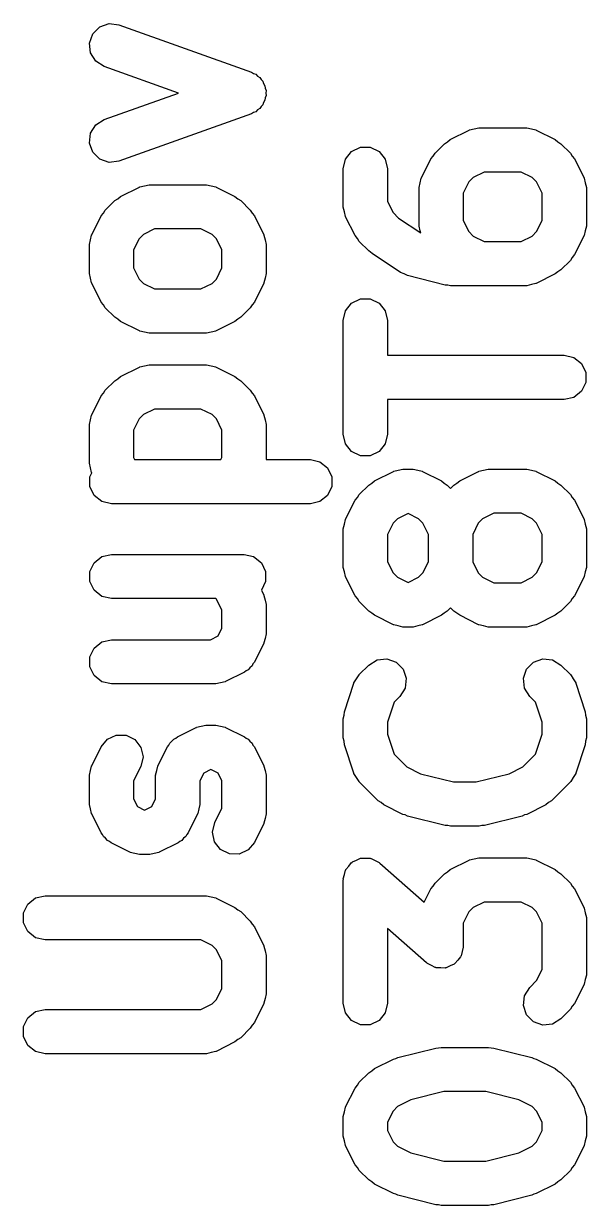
# Model space of a CAD drawing. Extents: x 68 to 186, y -124 to -61.
# Drawn here: x 68.17 to 73.26, y -102.24 to -91.55 of the extents above; entities that cross this region are included whole.
import ezdxf

# ---------------------------------------------------------------- set-up
doc = ezdxf.new("R2010")
doc.units = 0
doc.layers.add('BLACK', color=7, linetype='CONTINUOUS')

msp = doc.modelspace()

# ---------------------------------------------------------------- linework, layer by layer
at = {"layer": 'BLACK', "linetype": 'CONTINUOUS'}
for p, q in [((68.857598, -91.581103), (68.941798, -91.552246)), ((68.941798, -91.552246), (69.030181, -91.56278)), ((69.030181, -91.56278), (70.230181, -91.99135)), ((68.764319, -91.727458), (68.794256, -91.643636)), ((68.794256, -91.643636), (68.857598, -91.581103)), ((68.773717, -91.81597), (68.764319, -91.727458)), ((68.820587, -91.891638), (68.773717, -91.81597)), ((68.895647, -91.939476), (68.820587, -91.891638)), ((69.568272, -92.179699), (68.895647, -91.939476)), ((70.230181, -91.99135), (70.248114, -92.002779)), ((70.248114, -92.002779), (70.26823, -92.009674)), ((70.26823, -92.009674), (70.285167, -92.026395)), ((70.285167, -92.026395), (70.305241, -92.039189)), ((70.305241, -92.039189), (70.316438, -92.057267)), ((70.316438, -92.057267), (70.331572, -92.072207)), ((70.331572, -92.072207), (70.339578, -92.094623)), ((70.339578, -92.094623), (70.352111, -92.114857)), ((68.895647, -92.419923), (69.568272, -92.179699)), ((70.352111, -92.114857), (70.354356, -92.136001)), ((70.354356, -92.136001), (70.361509, -92.156029)), ((70.361509, -92.203368), (70.354356, -92.223395)), ((70.361509, -92.156029), (70.358995, -92.179698)), ((70.358995, -92.179698), (70.361509, -92.203368)), ((70.31644, -92.302128), (70.305242, -92.320209)), ((70.331572, -92.287191), (70.31644, -92.302128)), ((70.339577, -92.264775), (70.331572, -92.287191)), ((70.352111, -92.244541), (70.339577, -92.264775)), ((70.354356, -92.223395), (70.352111, -92.244541)), ((68.820587, -92.467761), (68.895647, -92.419923)), ((70.230182, -92.368047), (69.030181, -92.796619)), ((70.248115, -92.356617), (70.230182, -92.368047)), ((70.26823, -92.349724), (70.248115, -92.356617)), ((70.285166, -92.333003), (70.26823, -92.349724)), ((70.305242, -92.320209), (70.285166, -92.333003)), ((68.773717, -92.543429), (68.820587, -92.467761)), ((72.028614, -92.600811), (72.200042, -92.515097)), ((72.200042, -92.515097), (72.201518, -92.514736)), ((72.201518, -92.514736), (72.202708, -92.513788)), ((72.202708, -92.513788), (72.244701, -92.504203)), ((72.244701, -92.504203), (72.286515, -92.494004)), ((72.286515, -92.494004), (72.288002, -92.49432)), ((72.288002, -92.49432), (72.289485, -92.493982)), ((72.289485, -92.493982), (72.718057, -92.493982)), ((72.718057, -92.493982), (72.719539, -92.49432)), ((72.719539, -92.49432), (72.721026, -92.494004)), ((72.721026, -92.494004), (72.762832, -92.504201)), ((72.762832, -92.504201), (72.804834, -92.513788)), ((72.804834, -92.513788), (72.806023, -92.514736)), ((72.806023, -92.514736), (72.8075, -92.515097)), ((72.8075, -92.515097), (72.978927, -92.60081)), ((68.764319, -92.631941), (68.773717, -92.543429)), ((68.794256, -92.715763), (68.764319, -92.631941)), ((71.976635, -92.638275), (72.003816, -92.621195)), ((72.003816, -92.621195), (72.028614, -92.600811)), ((72.978927, -92.60081), (73.003728, -92.621197)), ((73.003728, -92.621197), (73.030906, -92.638275)), ((68.857598, -92.778296), (68.794256, -92.715763)), ((71.08072, -92.778634), (71.136216, -92.709045)), ((71.136216, -92.709045), (71.21641, -92.670425)), ((71.21641, -92.670425), (71.305418, -92.670425)), ((71.305418, -92.670425), (71.385612, -92.709045)), ((71.385612, -92.709045), (71.441108, -92.778634)), ((71.873843, -92.751167), (71.890921, -92.72399)), ((71.890921, -92.72399), (71.976635, -92.638275)), ((73.030906, -92.638275), (73.116621, -92.723989)), ((73.116621, -92.723989), (73.1337, -92.75117)), ((68.941798, -92.807154), (68.857598, -92.778296)), ((69.030181, -92.796619), (68.941798, -92.807154)), ((71.060914, -92.865411), (71.08072, -92.778634)), ((71.441108, -92.778634), (71.460914, -92.865411)), ((71.767743, -92.947396), (71.853456, -92.775969)), ((71.853456, -92.775969), (71.873843, -92.751167)), ((73.1337, -92.75117), (73.154085, -92.775968)), ((73.154085, -92.775968), (73.239799, -92.947396)), ((71.060914, -93.208268), (71.060914, -92.865411)), ((71.460914, -92.865411), (71.460914, -93.161055)), ((71.756847, -92.992063), (71.766434, -92.950062)), ((71.766434, -92.950062), (71.767382, -92.948872)), ((71.767382, -92.948872), (71.767743, -92.947396)), ((72.236529, -92.944066), (72.196712, -92.983882)), ((72.336699, -92.893982), (72.236529, -92.944066)), ((72.670844, -92.893982), (72.336699, -92.893982)), ((72.771013, -92.944066), (72.670844, -92.893982)), ((72.810829, -92.983883), (72.771013, -92.944066)), ((73.239799, -92.947396), (73.240159, -92.948872)), ((73.240159, -92.948872), (73.241108, -92.950062)), ((73.241108, -92.950062), (73.250692, -92.992055)), ((69.044899, -93.1151), (69.216328, -93.029385)), ((69.216328, -93.029385), (69.217804, -93.029024)), ((69.217804, -93.029024), (69.218994, -93.028076)), ((69.218994, -93.028076), (69.260987, -93.018491)), ((69.260987, -93.018491), (69.302801, -93.008292)), ((69.302801, -93.008292), (69.304288, -93.008608)), ((69.304288, -93.008608), (69.305771, -93.00827)), ((69.305771, -93.00827), (69.820057, -93.00827)), ((69.820057, -93.00827), (69.821539, -93.008608)), ((69.821539, -93.008608), (69.823027, -93.008292)), ((69.823027, -93.008292), (69.864848, -93.018493)), ((69.864848, -93.018493), (69.906834, -93.028076)), ((69.906834, -93.028076), (69.908023, -93.029024)), ((69.908023, -93.029024), (69.909501, -93.029385)), ((69.909501, -93.029385), (70.080929, -93.1151)), ((71.746628, -93.036839), (71.746966, -93.035356)), ((71.746628, -93.379696), (71.746628, -93.036839)), ((71.74665, -93.03387), (71.756847, -92.992063)), ((71.746966, -93.035356), (71.74665, -93.03387)), ((72.196712, -92.983882), (72.146628, -93.084052)), ((72.860914, -93.084052), (72.810829, -92.983883)), ((73.250692, -92.992055), (73.260892, -93.033869)), ((73.260892, -93.033869), (73.260575, -93.035356)), ((73.260575, -93.035356), (73.260914, -93.036839)), ((73.260914, -93.036839), (73.260914, -93.379696)), ((68.907207, -93.238278), (68.992921, -93.152564)), ((68.992921, -93.152564), (69.020101, -93.135485)), ((69.020101, -93.135485), (69.044899, -93.1151)), ((70.080929, -93.1151), (70.105727, -93.135485)), ((70.105727, -93.135485), (70.132906, -93.152563)), ((70.132906, -93.152563), (70.218621, -93.238277)), ((71.460914, -93.161055), (71.510998, -93.261224)), ((72.146628, -93.084052), (72.146628, -93.332482)), ((72.860914, -93.332482), (72.860914, -93.084052)), ((68.869742, -93.290257), (68.890129, -93.265455)), ((68.890129, -93.265455), (68.907207, -93.238278)), ((70.218621, -93.238277), (70.235701, -93.265459)), ((70.235701, -93.265459), (70.256085, -93.290256)), ((71.061252, -93.20975), (71.060914, -93.208268)), ((71.060936, -93.211237), (71.061252, -93.20975)), ((71.071133, -93.253043), (71.060936, -93.211237)), ((71.08072, -93.295045), (71.071133, -93.253043)), ((71.510998, -93.261224), (71.559758, -93.309985)), ((68.784029, -93.461684), (68.869742, -93.290257)), ((70.256085, -93.290256), (70.341799, -93.461684)), ((71.081668, -93.296234), (71.08072, -93.295045)), ((71.082029, -93.297711), (71.081668, -93.296234)), ((71.167742, -93.469138), (71.082029, -93.297711)), ((71.559758, -93.309985), (71.761398, -93.444411)), ((71.746966, -93.381178), (71.746628, -93.379696)), ((71.74665, -93.382665), (71.746966, -93.381178)), ((71.756852, -93.424494), (71.74665, -93.382665)), ((72.146628, -93.332482), (72.196713, -93.432653)), ((72.810828, -93.432654), (72.860914, -93.332482)), ((73.260892, -93.382665), (73.250687, -93.424502)), ((73.260914, -93.379696), (73.260575, -93.381178)), ((73.260575, -93.381178), (73.260892, -93.382665)), ((68.773133, -93.506351), (68.78272, -93.46435)), ((68.78272, -93.46435), (68.783668, -93.46316)), ((68.783668, -93.46316), (68.784029, -93.461684)), ((69.252813, -93.458355), (69.212999, -93.49817)), ((69.352984, -93.40827), (69.252813, -93.458355)), ((69.772843, -93.40827), (69.352984, -93.40827)), ((69.873012, -93.458355), (69.772843, -93.40827)), ((69.912829, -93.49817), (69.873012, -93.458355)), ((70.341799, -93.461684), (70.342159, -93.46316)), ((70.342159, -93.46316), (70.343108, -93.46435)), ((70.343108, -93.46435), (70.352692, -93.506343)), ((71.188127, -93.493936), (71.167742, -93.469138)), ((71.761398, -93.444411), (71.756852, -93.424494)), ((72.196713, -93.432653), (72.236529, -93.472468)), ((72.236529, -93.472468), (72.336699, -93.522553)), ((72.670844, -93.522553), (72.771013, -93.472468)), ((72.771013, -93.472468), (72.810828, -93.432654)), ((73.2398, -93.469139), (73.154086, -93.640567)), ((73.24016, -93.467661), (73.2398, -93.469139)), ((73.241108, -93.466473), (73.24016, -93.467661)), ((73.250687, -93.424502), (73.241108, -93.466473)), ((68.762914, -93.551127), (68.763252, -93.549644)), ((68.762914, -93.80827), (68.762914, -93.551127)), ((68.762936, -93.548158), (68.773133, -93.506351)), ((68.763252, -93.549644), (68.762936, -93.548158)), ((69.212999, -93.49817), (69.162914, -93.59834)), ((69.962914, -93.59834), (69.912829, -93.49817)), ((70.352692, -93.506343), (70.362892, -93.548157)), ((70.362892, -93.548157), (70.362575, -93.549644)), ((70.362575, -93.549644), (70.362914, -93.551127)), ((70.362914, -93.551127), (70.362914, -93.80827)), ((71.205206, -93.521117), (71.188127, -93.493936)), ((71.29092, -93.606832), (71.205206, -93.521117)), ((72.336699, -93.522553), (72.670844, -93.522553)), ((69.162914, -93.59834), (69.162914, -93.761056)), ((69.962914, -93.761056), (69.962914, -93.59834)), ((71.30774, -93.617401), (71.29092, -93.606832)), ((71.321402, -93.631821), (71.30774, -93.617401)), ((71.578545, -93.803249), (71.321402, -93.631821)), ((73.116621, -93.692547), (73.030906, -93.778261)), ((73.133701, -93.665364), (73.116621, -93.692547)), ((73.154086, -93.640567), (73.133701, -93.665364)), ((68.763252, -93.809752), (68.762914, -93.80827)), ((68.762936, -93.811239), (68.763252, -93.809752)), ((69.162914, -93.761056), (69.213001, -93.86123)), ((69.912828, -93.861228), (69.962914, -93.761056)), ((70.362914, -93.80827), (70.362575, -93.809752)), ((70.362575, -93.809752), (70.362892, -93.811239)), ((71.610492, -93.815406), (71.578545, -93.803249)), ((73.003725, -93.795339), (72.978927, -93.815725)), ((73.030906, -93.778261), (73.003725, -93.795339)), ((68.773138, -93.853068), (68.762936, -93.811239)), ((68.78272, -93.895047), (68.773138, -93.853068)), ((68.783667, -93.896235), (68.78272, -93.895047)), ((68.784028, -93.897712), (68.783667, -93.896235)), ((68.869742, -94.069141), (68.784028, -93.897712)), ((69.213001, -93.86123), (69.252811, -93.90104)), ((69.252811, -93.90104), (69.352985, -93.951127)), ((69.772844, -93.951127), (69.873013, -93.901042)), ((69.873013, -93.901042), (69.912828, -93.861228)), ((70.3418, -93.897713), (70.256086, -94.069141)), ((70.34216, -93.896235), (70.3418, -93.897713)), ((70.343108, -93.895047), (70.34216, -93.896235)), ((70.352687, -93.853076), (70.343108, -93.895047)), ((70.362892, -93.811239), (70.352687, -93.853076)), ((71.640978, -93.830868), (71.610492, -93.815406)), ((71.983835, -93.916582), (71.640978, -93.830868)), ((72.008394, -93.917087), (71.983835, -93.916582)), ((72.032342, -93.922553), (72.008394, -93.917087)), ((72.762832, -93.912333), (72.721026, -93.922531)), ((72.804834, -93.902747), (72.762832, -93.912333)), ((72.806023, -93.901798), (72.804834, -93.902747)), ((72.8075, -93.901438), (72.806023, -93.901798)), ((72.978927, -93.815725), (72.8075, -93.901438)), ((69.352985, -93.951127), (69.772844, -93.951127)), ((72.718057, -93.922553), (72.032342, -93.922553)), ((72.719539, -93.922214), (72.718057, -93.922553)), ((72.721026, -93.922531), (72.719539, -93.922214)), ((68.890128, -94.09394), (68.869742, -94.069141)), ((68.907207, -94.12112), (68.890128, -94.09394)), ((68.992921, -94.206834), (68.907207, -94.12112)), ((70.218621, -94.121121), (70.132906, -94.206835)), ((70.235701, -94.093938), (70.218621, -94.121121)), ((70.256086, -94.069141), (70.235701, -94.093938)), ((71.08072, -94.150063), (71.136216, -94.080474)), ((71.136216, -94.080474), (71.21641, -94.041854)), ((71.21641, -94.041854), (71.305418, -94.041854)), ((71.305418, -94.041854), (71.385612, -94.080474)), ((71.385612, -94.080474), (71.441108, -94.150063)), ((69.020098, -94.223911), (68.992921, -94.206834)), ((69.0449, -94.244299), (69.020098, -94.223911)), ((70.105725, -94.223913), (70.080927, -94.244299)), ((70.132906, -94.206835), (70.105725, -94.223913)), ((71.060914, -94.23684), (71.08072, -94.150063)), ((71.060914, -95.265411), (71.060914, -94.23684)), ((71.441108, -94.150063), (71.460914, -94.23684)), ((71.460914, -94.23684), (71.460914, -94.551125)), ((69.216328, -94.330013), (69.0449, -94.244299)), ((69.217805, -94.330373), (69.216328, -94.330013)), ((69.218994, -94.331321), (69.217805, -94.330373)), ((69.260964, -94.3409), (69.218994, -94.331321)), ((69.302802, -94.351105), (69.260964, -94.3409)), ((69.864832, -94.340907), (69.823026, -94.351105)), ((69.906834, -94.331321), (69.864832, -94.340907)), ((69.908023, -94.330372), (69.906834, -94.331321)), ((69.9095, -94.330012), (69.908023, -94.330372)), ((70.080927, -94.244299), (69.9095, -94.330012)), ((69.304288, -94.350788), (69.302802, -94.351105)), ((69.305771, -94.351127), (69.304288, -94.350788)), ((69.820057, -94.351127), (69.305771, -94.351127)), ((69.821539, -94.350788), (69.820057, -94.351127)), ((69.823026, -94.351105), (69.821539, -94.350788)), ((71.460914, -94.551125), (73.060914, -94.551125)), ((73.060914, -94.551125), (73.147691, -94.570931)), ((69.044899, -94.743671), (69.216328, -94.657956)), ((69.216328, -94.657956), (69.217804, -94.657595)), ((69.217804, -94.657595), (69.218994, -94.656647)), ((69.218994, -94.656647), (69.260987, -94.647062)), ((69.260987, -94.647062), (69.302801, -94.636863)), ((69.302801, -94.636863), (69.304288, -94.637179)), ((69.304288, -94.637179), (69.305771, -94.636841)), ((69.305771, -94.636841), (69.820057, -94.636841)), ((69.820057, -94.636841), (69.821539, -94.637179)), ((69.821539, -94.637179), (69.823027, -94.636863)), ((69.823027, -94.636863), (69.864848, -94.647064)), ((69.864848, -94.647064), (69.906834, -94.656647)), ((69.906834, -94.656647), (69.908023, -94.657595)), ((69.908023, -94.657595), (69.909501, -94.657956)), ((69.909501, -94.657956), (70.080929, -94.743671)), ((73.147691, -94.570931), (73.21728, -94.626427)), ((73.21728, -94.626427), (73.2559, -94.706621)), ((68.992921, -94.781135), (69.020101, -94.764056)), ((69.020101, -94.764056), (69.044899, -94.743671)), ((70.080929, -94.743671), (70.105727, -94.764056)), ((70.105727, -94.764056), (70.132906, -94.781134)), ((73.2559, -94.706621), (73.2559, -94.795629)), ((68.890129, -94.894026), (68.907207, -94.866849)), ((68.907207, -94.866849), (68.992921, -94.781135)), ((70.132906, -94.781134), (70.218621, -94.866848)), ((70.218621, -94.866848), (70.235701, -94.89403)), ((73.21728, -94.875823), (73.147691, -94.931319)), ((73.2559, -94.795629), (73.21728, -94.875823)), ((68.784029, -95.090255), (68.869742, -94.918828)), ((68.869742, -94.918828), (68.890129, -94.894026)), ((70.235701, -94.89403), (70.256085, -94.918827)), ((70.256085, -94.918827), (70.341799, -95.090255)), ((73.060914, -94.951125), (71.460914, -94.951125)), ((71.460914, -94.951125), (71.460914, -95.265411)), ((73.147691, -94.931319), (73.060914, -94.951125)), ((68.78272, -95.092921), (68.783668, -95.091731)), ((68.783668, -95.091731), (68.784029, -95.090255)), ((69.252813, -95.086926), (69.212999, -95.126741)), ((69.352984, -95.036841), (69.252813, -95.086926)), ((69.772843, -95.036841), (69.352984, -95.036841)), ((69.873012, -95.086926), (69.772843, -95.036841)), ((69.912829, -95.126741), (69.873012, -95.086926)), ((70.341799, -95.090255), (70.342159, -95.091731)), ((70.342159, -95.091731), (70.343108, -95.092921)), ((68.762914, -95.179698), (68.763252, -95.178215)), ((68.762914, -95.522556), (68.762914, -95.179698)), ((68.762936, -95.176729), (68.773133, -95.134922)), ((68.763252, -95.178215), (68.762936, -95.176729)), ((68.773133, -95.134922), (68.78272, -95.092921)), ((69.212999, -95.126741), (69.162914, -95.226911)), ((69.962914, -95.226911), (69.912829, -95.126741)), ((70.343108, -95.092921), (70.352692, -95.134914)), ((70.352692, -95.134914), (70.362892, -95.176728)), ((70.362892, -95.176728), (70.362575, -95.178215)), ((70.362575, -95.178215), (70.362914, -95.179698)), ((70.362914, -95.179698), (70.362914, -95.493984)), ((69.162914, -95.226911), (69.162914, -95.475343)), ((69.962914, -95.475342), (69.962914, -95.226911)), ((71.08072, -95.352188), (71.060914, -95.265411)), ((71.460914, -95.265411), (71.441108, -95.352188)), ((71.136216, -95.421777), (71.08072, -95.352188)), ((71.441108, -95.352188), (71.385612, -95.421777)), ((69.162914, -95.475343), (69.172235, -95.493984)), ((69.172235, -95.493984), (69.953593, -95.493984)), ((69.953593, -95.493984), (69.962914, -95.475342)), ((70.362914, -95.493984), (70.762914, -95.493984)), ((70.762914, -95.493984), (70.849691, -95.51379)), ((70.849691, -95.51379), (70.91928, -95.569286)), ((71.21641, -95.460397), (71.136216, -95.421777)), ((71.305418, -95.460397), (71.21641, -95.460397)), ((71.385612, -95.421777), (71.305418, -95.460397)), ((68.763252, -95.524038), (68.762914, -95.522556)), ((68.762936, -95.525525), (68.763252, -95.524038)), ((68.773133, -95.567331), (68.762936, -95.525525)), ((68.767928, -95.64948), (68.785021, -95.613984)), ((68.78272, -95.609333), (68.773133, -95.567331)), ((68.783668, -95.610522), (68.78272, -95.609333)), ((68.784029, -95.611999), (68.783668, -95.610522)), ((68.785021, -95.613984), (68.784029, -95.611999)), ((70.91928, -95.569286), (70.9579, -95.64948)), ((71.3429, -95.686525), (71.514328, -95.600811)), ((71.514328, -95.600811), (71.515805, -95.60045)), ((71.515805, -95.60045), (71.516994, -95.599503)), ((71.516994, -95.599503), (71.558964, -95.589923)), ((71.558964, -95.589923), (71.600802, -95.579719)), ((71.600802, -95.579719), (71.602288, -95.580035)), ((71.602288, -95.580035), (71.603771, -95.579697)), ((71.603771, -95.579697), (71.689485, -95.579697)), ((71.689485, -95.579697), (71.690967, -95.580035)), ((71.690967, -95.580035), (71.692454, -95.579719)), ((71.692454, -95.579719), (71.734283, -95.589921)), ((71.734283, -95.589921), (71.776262, -95.599503)), ((71.776262, -95.599503), (71.77745, -95.60045)), ((71.77745, -95.60045), (71.778927, -95.600811)), ((71.778927, -95.600811), (71.950356, -95.686525)), ((72.114329, -95.686525), (72.285757, -95.600811)), ((72.285757, -95.600811), (72.287234, -95.60045)), ((72.287234, -95.60045), (72.288423, -95.599503)), ((72.288423, -95.599503), (72.330393, -95.589923)), ((72.330393, -95.589923), (72.372231, -95.579719)), ((72.372231, -95.579719), (72.373717, -95.580035)), ((72.373717, -95.580035), (72.3752, -95.579697)), ((72.3752, -95.579697), (72.718057, -95.579697)), ((72.718057, -95.579697), (72.719539, -95.580035)), ((72.719539, -95.580035), (72.721026, -95.579719)), ((72.721026, -95.579719), (72.762832, -95.589916)), ((72.762832, -95.589916), (72.804834, -95.599503)), ((72.804834, -95.599503), (72.806023, -95.600451)), ((72.806023, -95.600451), (72.8075, -95.600812)), ((72.8075, -95.600812), (72.978927, -95.686525)), ((68.767928, -95.738488), (68.767928, -95.64948)), ((70.9579, -95.64948), (70.9579, -95.738488)), ((71.205206, -95.809705), (71.29092, -95.72399)), ((71.29092, -95.72399), (71.318102, -95.706909)), ((71.318102, -95.706909), (71.3429, -95.686525)), ((71.950356, -95.686525), (71.975152, -95.706908)), ((71.975152, -95.706908), (72.002336, -95.72399)), ((72.002336, -95.72399), (72.032342, -95.753997)), ((72.032342, -95.753997), (72.062349, -95.72399)), ((72.062349, -95.72399), (72.089531, -95.706909)), ((72.089531, -95.706909), (72.114329, -95.686525)), ((72.978927, -95.686525), (73.003728, -95.706912)), ((73.003728, -95.706912), (73.030906, -95.72399)), ((73.030906, -95.72399), (73.116621, -95.809704)), ((68.806548, -95.818682), (68.767928, -95.738488)), ((68.876137, -95.874178), (68.806548, -95.818682)), ((70.91928, -95.818682), (70.849691, -95.874178)), ((70.9579, -95.738488), (70.91928, -95.818682)), ((71.167742, -95.861684), (71.188127, -95.836885)), ((71.188127, -95.836885), (71.205206, -95.809705)), ((73.116621, -95.809704), (73.1337, -95.836885)), ((73.1337, -95.836885), (73.154085, -95.861683)), ((68.962914, -95.893984), (68.876137, -95.874178)), ((70.762914, -95.893984), (68.962914, -95.893984)), ((70.849691, -95.874178), (70.762914, -95.893984)), ((71.082029, -96.033111), (71.167742, -95.861684)), ((73.154085, -95.861683), (73.239799, -96.033111)), ((71.071133, -96.077778), (71.08072, -96.035777)), ((71.08072, -96.035777), (71.081668, -96.034587)), ((71.081668, -96.034587), (71.082029, -96.033111)), ((71.550812, -96.029782), (71.510998, -96.069597)), ((71.646627, -95.981875), (71.550812, -96.029782)), ((71.742442, -96.029782), (71.646627, -95.981875)), ((71.782257, -96.069598), (71.742442, -96.029782)), ((72.322241, -96.029782), (72.282427, -96.069598)), ((72.422414, -95.979697), (72.322241, -96.029782)), ((72.670844, -95.979697), (72.422414, -95.979697)), ((72.771013, -96.029781), (72.670844, -95.979697)), ((72.810829, -96.069598), (72.771013, -96.029781)), ((73.239799, -96.033111), (73.240159, -96.034587)), ((73.240159, -96.034587), (73.241108, -96.035777)), ((73.241108, -96.035777), (73.250692, -96.07777)), ((71.060914, -96.122554), (71.061252, -96.121071)), ((71.060914, -96.465411), (71.060914, -96.122554)), ((71.060936, -96.119585), (71.071133, -96.077778)), ((71.061252, -96.121071), (71.060936, -96.119585)), ((71.510998, -96.069597), (71.460914, -96.169767)), ((71.832342, -96.169767), (71.782257, -96.069598)), ((72.282427, -96.069598), (72.232342, -96.169768)), ((72.860914, -96.169767), (72.810829, -96.069598)), ((73.250692, -96.07777), (73.260892, -96.119584)), ((73.260892, -96.119584), (73.260575, -96.121071)), ((73.260575, -96.121071), (73.260914, -96.122554)), ((73.260914, -96.122554), (73.260914, -96.465411)), ((71.460914, -96.169767), (71.460914, -96.418197)), ((71.832342, -96.418197), (71.832342, -96.169767)), ((72.232342, -96.169768), (72.232342, -96.418197)), ((72.860914, -96.418197), (72.860914, -96.169767)), ((68.806548, -96.426429), (68.876137, -96.370933)), ((68.876137, -96.370933), (68.962914, -96.351127)), ((68.962914, -96.351127), (70.162914, -96.351127)), ((70.162914, -96.351127), (70.249691, -96.370933)), ((70.249691, -96.370933), (70.31928, -96.426429)), ((68.767928, -96.506623), (68.806548, -96.426429)), ((70.31928, -96.426429), (70.3579, -96.506623)), ((71.061252, -96.466893), (71.060914, -96.465411)), ((71.060936, -96.46838), (71.061252, -96.466893)), ((71.071138, -96.510209), (71.060936, -96.46838)), ((71.460914, -96.418197), (71.511001, -96.518371)), ((71.782255, -96.51837), (71.832342, -96.418197)), ((72.232342, -96.418197), (72.282427, -96.518368)), ((72.810828, -96.518369), (72.860914, -96.418197)), ((73.260892, -96.46838), (73.250687, -96.510217)), ((73.260914, -96.465411), (73.260575, -96.466893)), ((73.260575, -96.466893), (73.260892, -96.46838)), ((68.767928, -96.595631), (68.767928, -96.506623)), ((70.3579, -96.506623), (70.3579, -96.595631)), ((71.08072, -96.552188), (71.071138, -96.510209)), ((71.081667, -96.553376), (71.08072, -96.552188)), ((71.082028, -96.554853), (71.081667, -96.553376)), ((71.167742, -96.726282), (71.082028, -96.554853)), ((71.511001, -96.518371), (71.550811, -96.558181)), ((71.550811, -96.558181), (71.646627, -96.606089)), ((71.646627, -96.606089), (71.742445, -96.558181)), ((71.742445, -96.558181), (71.782255, -96.51837)), ((72.282427, -96.518368), (72.32224, -96.558181)), ((72.32224, -96.558181), (72.422414, -96.608268)), ((72.670844, -96.608268), (72.771013, -96.558183)), ((72.771013, -96.558183), (72.810828, -96.518369)), ((73.2398, -96.554854), (73.154086, -96.726282)), ((73.24016, -96.553376), (73.2398, -96.554854)), ((73.241108, -96.552188), (73.24016, -96.553376)), ((73.250687, -96.510217), (73.241108, -96.552188)), ((68.806548, -96.675825), (68.767928, -96.595631)), ((68.876137, -96.731321), (68.806548, -96.675825)), ((70.3579, -96.595631), (70.319779, -96.674787)), ((70.319779, -96.674787), (70.341799, -96.718826)), ((72.422414, -96.608268), (72.670844, -96.608268)), ((68.962914, -96.751127), (68.876137, -96.731321)), ((69.908643, -96.751127), (68.962914, -96.751127)), ((69.912829, -96.755312), (69.908643, -96.751127)), ((69.962914, -96.855482), (69.912829, -96.755312)), ((70.341799, -96.718826), (70.342159, -96.720302)), ((70.342159, -96.720302), (70.343108, -96.721492)), ((70.343108, -96.721492), (70.352692, -96.763485)), ((70.352692, -96.763485), (70.362892, -96.805299)), ((71.188128, -96.751081), (71.167742, -96.726282)), ((71.205207, -96.778261), (71.188128, -96.751081)), ((71.290921, -96.863975), (71.205207, -96.778261)), ((73.116621, -96.778262), (73.030906, -96.863976)), ((73.133701, -96.751079), (73.116621, -96.778262)), ((73.154086, -96.726282), (73.133701, -96.751079)), ((69.962914, -97.018198), (69.962914, -96.855482)), ((70.362892, -96.805299), (70.362575, -96.806786)), ((70.362575, -96.806786), (70.362914, -96.808269)), ((70.362914, -96.808269), (70.362914, -97.065412)), ((71.318098, -96.881052), (71.290921, -96.863975)), ((71.3429, -96.90144), (71.318098, -96.881052)), ((71.514328, -96.987154), (71.3429, -96.90144)), ((71.950356, -96.90144), (71.778927, -96.987154)), ((71.975155, -96.881053), (71.950356, -96.90144)), ((72.002335, -96.863975), (71.975155, -96.881053)), ((72.032342, -96.833967), (72.002335, -96.863975)), ((72.06235, -96.863975), (72.032342, -96.833967)), ((72.089527, -96.881052), (72.06235, -96.863975)), ((72.114329, -96.90144), (72.089527, -96.881052)), ((72.285757, -96.987154), (72.114329, -96.90144)), ((72.978927, -96.90144), (72.8075, -96.987153)), ((73.003725, -96.881054), (72.978927, -96.90144)), ((73.030906, -96.863976), (73.003725, -96.881054)), ((71.515805, -96.987514), (71.514328, -96.987154)), ((71.516994, -96.988462), (71.515805, -96.987514)), ((71.558964, -96.998041), (71.516994, -96.988462)), ((71.600802, -97.008246), (71.558964, -96.998041)), ((71.602288, -97.007929), (71.600802, -97.008246)), ((71.603771, -97.008268), (71.602288, -97.007929)), ((71.689485, -97.008268), (71.603771, -97.008268)), ((71.690967, -97.007929), (71.689485, -97.008268)), ((71.692454, -97.008246), (71.690967, -97.007929)), ((71.734283, -96.998043), (71.692454, -97.008246)), ((71.776262, -96.988462), (71.734283, -96.998043)), ((71.77745, -96.987514), (71.776262, -96.988462)), ((71.778927, -96.987154), (71.77745, -96.987514)), ((72.287234, -96.987514), (72.285757, -96.987154)), ((72.288423, -96.988462), (72.287234, -96.987514)), ((72.330393, -96.998041), (72.288423, -96.988462)), ((72.372231, -97.008246), (72.330393, -96.998041)), ((72.373717, -97.007929), (72.372231, -97.008246)), ((72.3752, -97.008268), (72.373717, -97.007929)), ((72.718057, -97.008268), (72.3752, -97.008268)), ((72.719539, -97.007929), (72.718057, -97.008268)), ((72.721026, -97.008246), (72.719539, -97.007929)), ((72.762832, -96.998048), (72.721026, -97.008246)), ((72.804834, -96.988462), (72.762832, -96.998048)), ((72.806023, -96.987513), (72.804834, -96.988462)), ((72.8075, -96.987153), (72.806023, -96.987513)), ((68.876137, -97.142361), (68.962914, -97.122555)), ((68.962914, -97.122555), (69.858557, -97.122555)), ((69.858557, -97.122555), (69.928128, -97.087769)), ((69.928128, -97.087769), (69.962914, -97.018198)), ((70.352687, -97.110218), (70.343108, -97.152189)), ((70.362892, -97.068381), (70.352687, -97.110218)), ((70.362914, -97.065412), (70.362575, -97.066894)), ((70.362575, -97.066894), (70.362892, -97.068381)), ((68.767928, -97.278051), (68.806548, -97.197857)), ((68.806548, -97.197857), (68.876137, -97.142361)), ((70.3418, -97.154855), (70.256086, -97.326283)), ((70.34216, -97.153377), (70.3418, -97.154855)), ((70.343108, -97.152189), (70.34216, -97.153377)), ((68.767928, -97.367059), (68.767928, -97.278051)), ((70.256086, -97.326283), (70.243639, -97.341423)), ((71.290921, -97.352562), (71.366286, -97.305206)), ((71.366286, -97.305206), (71.454735, -97.295241)), ((71.454735, -97.295241), (71.538749, -97.324638)), ((71.538749, -97.324638), (71.601687, -97.387576)), ((72.720139, -97.387577), (72.783077, -97.324639)), ((72.783077, -97.324639), (72.867091, -97.295241)), ((72.867091, -97.295241), (72.95554, -97.305206)), ((72.95554, -97.305206), (73.030906, -97.352561)), ((68.806548, -97.447253), (68.767928, -97.367059)), ((70.166642, -97.415727), (69.995213, -97.501441)), ((70.181779, -97.403282), (70.166642, -97.415727)), ((70.199563, -97.395042), (70.181779, -97.403282)), ((70.215733, -97.375371), (70.199563, -97.395042)), ((70.2354, -97.359204), (70.215733, -97.375371)), ((70.243639, -97.341423), (70.2354, -97.359204)), ((71.18075, -97.477197), (71.203122, -97.440391)), ((71.203122, -97.440391), (71.204398, -97.439561)), ((71.204398, -97.439561), (71.205207, -97.438276)), ((71.205207, -97.438276), (71.290921, -97.352562)), ((71.601687, -97.387576), (71.631084, -97.47159)), ((72.690743, -97.471592), (72.720139, -97.387577)), ((73.030906, -97.352561), (73.116621, -97.438275)), ((73.116621, -97.438275), (73.11743, -97.439562)), ((73.11743, -97.439562), (73.118706, -97.440391)), ((73.118706, -97.440391), (73.141059, -97.477167)), ((68.876137, -97.502749), (68.806548, -97.447253)), ((68.962914, -97.522555), (68.876137, -97.502749)), ((69.905771, -97.522555), (68.962914, -97.522555)), ((69.907253, -97.522216), (69.905771, -97.522555)), ((69.90874, -97.522533), (69.907253, -97.522216)), ((69.950569, -97.51233), (69.90874, -97.522533)), ((69.992548, -97.502749), (69.950569, -97.51233)), ((69.993736, -97.501801), (69.992548, -97.502749)), ((69.995213, -97.501441), (69.993736, -97.501801)), ((71.071177, -97.773595), (71.156891, -97.516452)), ((71.156891, -97.516452), (71.15768, -97.515152)), ((71.15768, -97.515152), (71.157851, -97.513641)), ((71.157851, -97.513641), (71.18075, -97.477197)), ((71.631084, -97.47159), (71.621119, -97.560039)), ((72.700708, -97.56004), (72.690743, -97.471592)), ((73.141059, -97.477167), (73.163977, -97.51364)), ((73.163977, -97.51364), (73.164147, -97.515153)), ((73.164147, -97.515153), (73.164937, -97.516452)), ((73.164937, -97.516452), (73.250651, -97.773594)), ((71.573763, -97.635404), (71.521435, -97.687731)), ((71.621119, -97.560039), (71.573763, -97.635404)), ((72.748064, -97.635405), (72.700708, -97.56004)), ((72.800393, -97.687733), (72.748064, -97.635405)), ((71.521435, -97.687731), (71.460914, -97.869296)), ((72.860914, -97.869295), (72.800393, -97.687733)), ((71.060914, -97.83684), (71.068057, -97.805543)), ((71.060914, -98.008268), (71.060914, -97.83684)), ((71.068057, -97.805543), (71.071177, -97.773595)), ((71.460914, -97.869296), (71.460914, -97.975812)), ((72.860914, -97.975812), (72.860914, -97.869295)), ((73.250651, -97.773594), (73.253771, -97.805544)), ((73.253771, -97.805544), (73.260914, -97.83684)), ((73.260914, -97.83684), (73.260914, -98.008268)), ((69.559186, -98.000812), (69.730614, -97.915098)), ((69.730614, -97.915098), (69.732091, -97.914737)), ((69.732091, -97.914737), (69.73328, -97.91379)), ((69.73328, -97.91379), (69.77525, -97.90421)), ((69.77525, -97.90421), (69.817088, -97.894006)), ((69.817088, -97.894006), (69.818574, -97.894322)), ((69.818574, -97.894322), (69.820057, -97.893984)), ((69.820057, -97.893984), (69.905771, -97.893984)), ((69.905771, -97.893984), (69.907253, -97.894322)), ((69.907253, -97.894322), (69.90874, -97.894006)), ((69.90874, -97.894006), (69.950569, -97.904208)), ((69.950569, -97.904208), (69.992548, -97.91379)), ((69.992548, -97.91379), (69.993736, -97.914737)), ((69.993736, -97.914737), (69.995213, -97.915098)), ((69.995213, -97.915098), (70.166642, -98.000812)), ((71.460914, -97.975812), (71.521435, -98.157376)), ((72.800393, -98.157374), (72.860914, -97.975812)), ((68.869742, -98.090256), (68.926265, -98.021498)), ((68.926265, -98.021498), (69.007023, -97.984074)), ((69.007023, -97.984074), (69.096022, -97.985395)), ((69.096022, -97.985395), (69.175634, -98.0252)), ((69.175634, -98.0252), (69.23009, -98.095606)), ((69.469742, -98.090256), (69.482186, -98.075118)), ((69.482186, -98.075118), (69.490427, -98.057335)), ((69.490427, -98.057335), (69.510097, -98.041164)), ((69.510097, -98.041164), (69.526265, -98.021498)), ((69.526265, -98.021498), (69.544045, -98.013258)), ((69.544045, -98.013258), (69.559186, -98.000812)), ((70.166642, -98.000812), (70.181779, -98.013256)), ((70.181779, -98.013256), (70.199563, -98.021497)), ((70.199563, -98.021497), (70.215733, -98.041167)), ((70.215733, -98.041167), (70.2354, -98.057335)), ((70.2354, -98.057335), (70.243639, -98.075115)), ((70.243639, -98.075115), (70.256086, -98.090256)), ((71.068057, -98.039564), (71.060914, -98.008268)), ((71.071177, -98.071513), (71.068057, -98.039564)), ((71.156891, -98.328656), (71.071177, -98.071513)), ((73.250651, -98.071514), (73.164937, -98.328656)), ((73.253771, -98.039563), (73.250651, -98.071514)), ((73.260914, -98.008268), (73.253771, -98.039563)), ((68.784028, -98.261685), (68.869742, -98.090256)), ((69.248606, -98.182667), (69.227514, -98.269141)), ((69.23009, -98.095606), (69.248606, -98.182667)), ((69.384028, -98.261685), (69.469742, -98.090256)), ((70.256086, -98.090256), (70.3418, -98.261684)), ((71.521435, -98.157376), (71.636529, -98.272469)), ((72.685301, -98.272467), (72.800393, -98.157374)), ((68.773138, -98.306328), (68.78272, -98.26435)), ((68.78272, -98.26435), (68.783667, -98.263161)), ((68.783667, -98.263161), (68.784028, -98.261685)), ((69.227514, -98.269141), (69.162914, -98.398341)), ((69.373138, -98.306328), (69.38272, -98.26435)), ((69.38272, -98.26435), (69.383667, -98.263161)), ((69.383667, -98.263161), (69.384028, -98.261685)), ((69.862913, -98.296162), (69.797699, -98.328769)), ((69.928128, -98.328769), (69.862913, -98.296162)), ((70.3418, -98.261684), (70.34216, -98.263161)), ((70.34216, -98.263161), (70.343108, -98.26435)), ((70.343108, -98.26435), (70.352687, -98.30632)), ((71.636529, -98.272469), (71.759289, -98.333849)), ((72.562537, -98.333849), (72.685301, -98.272467)), ((68.762914, -98.351127), (68.763252, -98.349644)), ((68.762914, -98.60827), (68.762914, -98.351127)), ((68.762936, -98.348158), (68.773138, -98.306328)), ((68.763252, -98.349644), (68.762936, -98.348158)), ((69.162914, -98.398341), (69.162914, -98.561057)), ((69.362914, -98.351127), (69.363252, -98.349644)), ((69.362914, -98.561056), (69.362914, -98.351127)), ((69.362936, -98.348158), (69.373138, -98.306328)), ((69.363252, -98.349644), (69.362936, -98.348158)), ((69.797699, -98.328769), (69.762914, -98.398341)), ((69.762914, -98.398341), (69.762914, -98.60827)), ((69.962914, -98.39834), (69.928128, -98.328769)), ((69.962914, -98.64677), (69.962914, -98.39834)), ((70.352687, -98.30632), (70.362892, -98.348158)), ((70.362892, -98.348158), (70.362575, -98.349644)), ((70.362575, -98.349644), (70.362914, -98.351127)), ((70.362914, -98.351127), (70.362914, -98.693984)), ((71.15768, -98.329955), (71.156891, -98.328656)), ((71.157851, -98.331467), (71.15768, -98.329955)), ((71.18075, -98.36791), (71.157851, -98.331467)), ((71.203122, -98.404717), (71.18075, -98.36791)), ((71.204398, -98.405546), (71.203122, -98.404717)), ((71.759289, -98.333849), (72.056961, -98.408268)), ((72.264862, -98.408268), (72.562537, -98.333849)), ((73.118706, -98.404717), (73.11743, -98.405545)), ((73.141068, -98.367925), (73.118706, -98.404717)), ((73.163977, -98.331467), (73.141068, -98.367925)), ((73.164147, -98.329955), (73.163977, -98.331467)), ((73.164937, -98.328656), (73.164147, -98.329955)), ((71.205207, -98.406832), (71.204398, -98.405546)), ((71.376635, -98.578261), (71.205207, -98.406832)), ((72.056961, -98.408268), (72.264862, -98.408268)), ((73.116621, -98.406833), (72.945192, -98.578261)), ((73.11743, -98.405545), (73.116621, -98.406833)), ((68.763252, -98.609752), (68.762914, -98.60827)), ((68.762936, -98.611239), (68.763252, -98.609752)), ((68.773133, -98.653045), (68.762936, -98.611239)), ((69.162914, -98.561057), (69.197698, -98.630626)), ((69.328129, -98.630625), (69.362914, -98.561056)), ((69.762892, -98.61124), (69.752692, -98.653053)), ((69.762914, -98.60827), (69.762575, -98.609752)), ((69.762575, -98.609752), (69.762892, -98.61124)), ((71.403816, -98.59534), (71.376635, -98.578261)), ((71.428614, -98.615725), (71.403816, -98.59534)), ((71.600042, -98.701439), (71.428614, -98.615725)), ((72.893213, -98.615726), (72.721784, -98.70144)), ((72.918012, -98.595339), (72.893213, -98.615726)), ((72.945192, -98.578261), (72.918012, -98.595339)), ((68.78272, -98.695047), (68.773133, -98.653045)), ((68.783668, -98.696236), (68.78272, -98.695047)), ((68.784029, -98.697713), (68.783668, -98.696236)), ((68.869742, -98.86914), (68.784029, -98.697713)), ((69.197698, -98.630626), (69.262913, -98.663233)), ((69.262913, -98.663233), (69.328129, -98.630625)), ((69.741799, -98.697713), (69.656085, -98.869141)), ((69.742159, -98.696236), (69.741799, -98.697713)), ((69.743108, -98.695047), (69.742159, -98.696236)), ((69.752692, -98.653053), (69.743108, -98.695047)), ((69.898315, -98.775969), (69.962914, -98.64677)), ((70.362892, -98.696954), (70.352692, -98.738767)), ((70.362914, -98.693984), (70.362575, -98.695466)), ((70.362575, -98.695466), (70.362892, -98.696954)), ((71.621383, -98.706644), (71.600042, -98.701439)), ((71.640978, -98.716583), (71.621383, -98.706644)), ((71.983835, -98.802297), (71.640978, -98.716583)), ((72.680849, -98.716582), (72.337992, -98.802297)), ((72.700439, -98.706646), (72.680849, -98.716582)), ((72.721784, -98.70144), (72.700439, -98.706646)), ((69.877222, -98.862443), (69.898315, -98.775969)), ((70.341799, -98.783427), (70.256085, -98.954855)), ((70.342159, -98.78195), (70.341799, -98.783427)), ((70.343108, -98.780761), (70.342159, -98.78195)), ((70.352692, -98.738767), (70.343108, -98.780761)), ((72.008394, -98.802802), (71.983835, -98.802297)), ((72.032342, -98.808268), (72.008394, -98.802802)), ((72.289485, -98.808268), (72.032342, -98.808268)), ((72.313432, -98.802802), (72.289485, -98.808268)), ((72.337992, -98.802297), (72.313432, -98.802802)), ((68.882186, -98.884278), (68.869742, -98.86914)), ((68.890427, -98.902061), (68.882186, -98.884278)), ((68.910096, -98.918229), (68.890427, -98.902061)), ((68.926265, -98.937899), (68.910096, -98.918229)), ((68.944046, -98.946138), (68.926265, -98.937899)), ((69.599563, -98.937899), (69.581779, -98.946139)), ((69.615733, -98.918228), (69.599563, -98.937899)), ((69.6354, -98.902061), (69.615733, -98.918228)), ((69.643639, -98.88428), (69.6354, -98.902061)), ((69.656085, -98.869141), (69.643639, -98.88428)), ((69.895738, -98.949503), (69.877222, -98.862443)), ((68.959186, -98.958584), (68.944046, -98.946138)), ((69.130614, -99.044298), (68.959186, -98.958584)), ((69.132091, -99.044658), (69.130614, -99.044298)), ((69.13328, -99.045606), (69.132091, -99.044658)), ((69.17525, -99.055185), (69.13328, -99.045606)), ((69.392548, -99.045606), (69.350569, -99.055187)), ((69.393736, -99.044658), (69.392548, -99.045606)), ((69.395213, -99.044298), (69.393736, -99.044658)), ((69.566642, -98.958584), (69.395213, -99.044298)), ((69.581779, -98.946139), (69.566642, -98.958584)), ((69.950194, -99.01991), (69.895738, -98.949503)), ((70.029805, -99.059716), (69.950194, -99.01991)), ((70.199563, -99.023613), (70.118804, -99.061037)), ((70.256085, -98.954855), (70.199563, -99.023613)), ((69.217088, -99.06539), (69.17525, -99.055185)), ((69.218574, -99.065073), (69.217088, -99.06539)), ((69.220057, -99.065412), (69.218574, -99.065073)), ((69.305771, -99.065412), (69.220057, -99.065412)), ((69.307253, -99.065073), (69.305771, -99.065412)), ((69.30874, -99.06539), (69.307253, -99.065073)), ((69.350569, -99.055187), (69.30874, -99.06539)), ((70.118804, -99.061037), (70.029805, -99.059716)), ((71.11125, -99.168921), (71.136216, -99.137617)), ((71.136216, -99.137617), (71.14041, -99.135597)), ((71.14041, -99.135597), (71.143478, -99.132091)), ((71.143478, -99.132091), (71.180327, -99.116373)), ((71.180327, -99.116373), (71.21641, -99.098997)), ((71.21641, -99.098997), (71.221068, -99.098997)), ((71.221068, -99.098997), (71.225351, -99.09717)), ((71.225351, -99.09717), (71.265363, -99.098997)), ((71.265363, -99.098997), (71.305418, -99.098997)), ((71.305418, -99.098997), (71.309613, -99.101017)), ((71.309613, -99.101017), (71.314266, -99.10123)), ((71.314266, -99.10123), (71.349524, -99.120238)), ((71.349524, -99.120238), (71.385612, -99.137617)), ((71.385612, -99.137617), (71.388515, -99.141258)), ((71.388515, -99.141258), (71.392615, -99.143468)), ((71.392615, -99.143468), (71.79407, -99.494741)), ((72.028614, -99.200812), (72.200042, -99.115098)), ((72.200042, -99.115098), (72.201518, -99.114737)), ((72.201518, -99.114737), (72.202708, -99.113789)), ((72.202708, -99.113789), (72.244701, -99.104204)), ((72.244701, -99.104204), (72.286515, -99.094005)), ((72.286515, -99.094005), (72.288002, -99.094321)), ((72.288002, -99.094321), (72.289485, -99.093983)), ((72.289485, -99.093983), (72.718057, -99.093983)), ((72.718057, -99.093983), (72.719539, -99.094321)), ((72.719539, -99.094321), (72.721026, -99.094005)), ((72.721026, -99.094005), (72.762832, -99.104202)), ((72.762832, -99.104202), (72.804834, -99.113789)), ((72.804834, -99.113789), (72.806023, -99.114737)), ((72.806023, -99.114737), (72.8075, -99.115098)), ((72.8075, -99.115098), (72.978927, -99.200811)), ((71.061122, -99.28486), (71.071807, -99.246254)), ((71.071807, -99.246254), (71.08072, -99.207206)), ((71.08072, -99.207206), (71.083623, -99.203565)), ((71.083623, -99.203565), (71.084866, -99.199076)), ((71.084866, -99.199076), (71.11125, -99.168921)), ((71.890921, -99.323991), (71.976635, -99.238276)), ((71.976635, -99.238276), (72.003816, -99.221196)), ((72.003816, -99.221196), (72.028614, -99.200812)), ((72.978927, -99.200811), (73.003728, -99.221198)), ((73.003728, -99.221198), (73.030906, -99.238276)), ((73.030906, -99.238276), (73.116621, -99.32399)), ((71.060914, -99.293983), (71.06195, -99.289443)), ((71.060914, -100.408269), (71.060914, -99.293983)), ((71.06195, -99.289443), (71.061122, -99.28486)), ((71.853456, -99.37597), (71.873843, -99.351168)), ((71.873843, -99.351168), (71.890921, -99.323991)), ((73.116621, -99.32399), (73.1337, -99.351171)), ((73.1337, -99.351171), (73.154085, -99.375969)), ((68.206548, -99.512143), (68.276137, -99.456647)), ((68.276137, -99.456647), (68.362914, -99.436841)), ((68.362914, -99.436841), (69.820057, -99.436841)), ((69.820057, -99.436841), (69.821539, -99.437179)), ((69.821539, -99.437179), (69.823026, -99.436863)), ((69.823026, -99.436863), (69.864832, -99.44706)), ((69.864832, -99.44706), (69.906834, -99.456647)), ((69.906834, -99.456647), (69.908023, -99.457595)), ((69.908023, -99.457595), (69.9095, -99.457956)), ((69.9095, -99.457956), (70.080927, -99.543669)), ((71.79407, -99.494741), (71.853456, -99.37597)), ((73.154085, -99.375969), (73.239799, -99.547397)), ((68.167928, -99.592337), (68.206548, -99.512143)), ((70.080927, -99.543669), (70.105725, -99.564054)), ((70.105725, -99.564054), (70.132906, -99.581133)), ((72.236529, -99.544067), (72.196712, -99.583883)), ((72.336699, -99.493983), (72.236529, -99.544067)), ((72.670844, -99.493983), (72.336699, -99.493983)), ((72.771013, -99.544067), (72.670844, -99.493983)), ((72.810829, -99.583884), (72.771013, -99.544067)), ((73.239799, -99.547397), (73.240159, -99.548873)), ((73.240159, -99.548873), (73.241108, -99.550063)), ((73.241108, -99.550063), (73.250692, -99.592056)), ((68.167928, -99.681345), (68.167928, -99.592337)), ((68.206548, -99.761539), (68.167928, -99.681345)), ((70.132906, -99.581133), (70.218621, -99.666847)), ((70.218621, -99.666847), (70.235701, -99.694029)), ((72.196712, -99.583883), (72.146628, -99.684053)), ((72.146628, -99.684053), (72.146628, -99.893983)), ((72.860914, -99.684053), (72.810829, -99.583884)), ((72.860914, -100.103912), (72.860914, -99.684053)), ((73.250692, -99.592056), (73.260892, -99.63387)), ((73.260892, -99.63387), (73.260575, -99.635357)), ((73.260575, -99.635357), (73.260914, -99.63684)), ((73.260914, -99.63684), (73.260914, -100.151126)), ((68.276137, -99.817035), (68.206548, -99.761539)), ((70.235701, -99.694029), (70.256086, -99.718827)), ((70.256086, -99.718827), (70.3418, -99.890255)), ((71.814927, -100.044498), (71.460914, -99.734736)), ((71.460914, -99.734736), (71.460914, -100.408269)), ((68.362914, -99.836841), (68.276137, -99.817035)), ((69.772844, -99.836841), (68.362914, -99.836841)), ((69.873013, -99.886925), (69.772844, -99.836841)), ((69.912828, -99.926739), (69.873013, -99.886925)), ((70.3418, -99.890255), (70.34216, -99.891732)), ((70.34216, -99.891732), (70.343108, -99.892921)), ((70.343108, -99.892921), (70.352687, -99.934891)), ((72.146628, -99.893983), (72.145591, -99.898522)), ((72.145591, -99.898522), (72.14642, -99.903106)), ((69.962914, -100.026911), (69.912828, -99.926739)), ((70.352687, -99.934891), (70.362892, -99.976729)), ((70.362892, -99.976729), (70.362575, -99.978215)), ((70.362575, -99.978215), (70.362914, -99.979698)), ((70.362914, -99.979698), (70.362914, -100.322555)), ((72.122676, -99.988889), (72.096296, -100.019037)), ((72.123918, -99.984401), (72.122676, -99.988889)), ((72.126822, -99.98076), (72.123918, -99.984401)), ((72.135734, -99.941709), (72.126822, -99.98076)), ((72.14642, -99.903106), (72.135734, -99.941709)), ((69.962914, -100.275341), (69.962914, -100.026911)), ((71.819026, -100.046707), (71.814927, -100.044498)), ((71.82193, -100.050349), (71.819026, -100.046707)), ((71.858017, -100.067727), (71.82193, -100.050349)), ((71.893276, -100.086736), (71.858017, -100.067727)), ((71.897928, -100.086948), (71.893276, -100.086736)), ((71.902124, -100.088969), (71.897928, -100.086948)), ((71.942191, -100.088969), (71.902124, -100.088969)), ((71.982191, -100.090795), (71.942191, -100.088969)), ((71.986472, -100.088969), (71.982191, -100.090795)), ((71.991132, -100.088969), (71.986472, -100.088969)), ((72.027223, -100.071588), (71.991132, -100.088969)), ((72.064064, -100.055875), (72.027223, -100.071588)), ((72.067131, -100.052368), (72.064064, -100.055875)), ((72.071326, -100.050349), (72.067131, -100.052368)), ((72.096296, -100.019037), (72.071326, -100.050349)), ((72.810829, -100.204081), (72.860914, -100.103912)), ((72.748064, -100.266848), (72.810829, -100.204081)), ((73.250692, -100.195909), (73.241108, -100.237903)), ((73.260892, -100.154096), (73.250692, -100.195909)), ((73.260914, -100.151126), (73.260575, -100.152608)), ((73.260575, -100.152608), (73.260892, -100.154096)), ((69.912828, -100.375513), (69.962914, -100.275341)), ((70.362892, -100.325524), (70.352687, -100.367361)), ((70.362914, -100.322555), (70.362575, -100.324037)), ((70.362575, -100.324037), (70.362892, -100.325524)), ((72.700708, -100.342213), (72.748064, -100.266848)), ((73.239799, -100.240569), (73.154085, -100.411997)), ((73.240159, -100.239092), (73.239799, -100.240569)), ((73.241108, -100.237903), (73.240159, -100.239092)), ((69.772844, -100.465412), (69.873013, -100.415327)), ((69.873013, -100.415327), (69.912828, -100.375513)), ((70.3418, -100.411998), (70.256086, -100.583426)), ((70.34216, -100.41052), (70.3418, -100.411998)), ((70.343108, -100.409332), (70.34216, -100.41052)), ((70.352687, -100.367361), (70.343108, -100.409332)), ((71.08072, -100.495046), (71.060914, -100.408269)), ((71.460914, -100.408269), (71.441108, -100.495046)), ((72.690743, -100.430662), (72.700708, -100.342213)), ((72.72014, -100.514676), (72.690743, -100.430662)), ((73.154085, -100.411997), (73.1337, -100.436794)), ((68.167928, -100.620908), (68.206548, -100.540714)), ((68.206548, -100.540714), (68.276137, -100.485218)), ((68.276137, -100.485218), (68.362914, -100.465412)), ((68.362914, -100.465412), (69.772844, -100.465412)), ((71.136216, -100.564635), (71.08072, -100.495046)), ((71.441108, -100.495046), (71.385612, -100.564635)), ((72.783078, -100.577614), (72.72014, -100.514676)), ((73.116621, -100.463976), (73.030906, -100.54969)), ((73.1337, -100.436794), (73.116621, -100.463976)), ((68.167928, -100.709916), (68.167928, -100.620908)), ((70.218621, -100.635406), (70.132906, -100.72112)), ((70.235701, -100.608223), (70.218621, -100.635406)), ((70.256086, -100.583426), (70.235701, -100.608223)), ((71.21641, -100.603255), (71.136216, -100.564635)), ((71.305418, -100.603255), (71.21641, -100.603255)), ((71.385612, -100.564635), (71.305418, -100.603255)), ((72.867092, -100.607011), (72.783078, -100.577614)), ((72.955541, -100.597046), (72.867092, -100.607011)), ((73.030906, -100.54969), (72.955541, -100.597046)), ((68.206548, -100.79011), (68.167928, -100.709916)), ((70.105725, -100.738198), (70.080927, -100.758584)), ((70.132906, -100.72112), (70.105725, -100.738198)), ((68.276137, -100.845606), (68.206548, -100.79011)), ((68.362914, -100.865412), (68.276137, -100.845606)), ((69.864832, -100.855192), (69.823026, -100.86539)), ((69.906834, -100.845606), (69.864832, -100.855192)), ((69.908023, -100.844657), (69.906834, -100.845606)), ((69.9095, -100.844297), (69.908023, -100.844657)), ((70.080927, -100.758584), (69.9095, -100.844297)), ((71.555264, -100.899954), (71.898121, -100.81424)), ((71.898121, -100.81424), (71.92268, -100.813734)), ((71.92268, -100.813734), (71.946628, -100.808269)), ((71.946628, -100.808269), (72.3752, -100.808269)), ((72.3752, -100.808269), (72.399147, -100.813734)), ((72.399147, -100.813734), (72.423707, -100.81424)), ((72.423707, -100.81424), (72.766564, -100.899955)), ((69.820057, -100.865412), (68.362914, -100.865412)), ((69.821539, -100.865073), (69.820057, -100.865412)), ((69.823026, -100.86539), (69.821539, -100.865073)), ((71.342899, -101.000813), (71.514328, -100.915098)), ((71.514328, -100.915098), (71.535669, -100.909892)), ((71.535669, -100.909892), (71.555264, -100.899954)), ((72.766564, -100.899955), (72.786155, -100.909891)), ((72.786155, -100.909891), (72.807501, -100.915098)), ((72.807501, -100.915098), (72.978929, -101.000813)), ((71.205207, -101.123991), (71.290921, -101.038277)), ((71.290921, -101.038277), (71.318101, -101.021198)), ((71.318101, -101.021198), (71.342899, -101.000813)), ((72.978929, -101.000813), (73.003727, -101.021198)), ((73.003727, -101.021198), (73.030906, -101.038276)), ((73.030906, -101.038276), (73.116621, -101.12399)), ((71.082029, -101.347397), (71.167742, -101.17597)), ((71.167742, -101.17597), (71.188129, -101.151168)), ((71.188129, -101.151168), (71.205207, -101.123991)), ((73.116621, -101.12399), (73.133701, -101.151172)), ((73.133701, -101.151172), (73.154085, -101.175969)), ((73.154085, -101.175969), (73.239799, -101.347397)), ((71.673574, -101.282687), (71.550813, -101.344068)), ((71.971247, -101.208269), (71.673574, -101.282687)), ((72.350577, -101.208269), (71.971247, -101.208269)), ((72.648251, -101.282687), (72.350577, -101.208269)), ((72.771012, -101.344068), (72.648251, -101.282687)), ((71.060936, -101.433871), (71.071133, -101.392064)), ((71.071133, -101.392064), (71.08072, -101.350063)), ((71.08072, -101.350063), (71.081668, -101.348873)), ((71.081668, -101.348873), (71.082029, -101.347397)), ((71.510999, -101.383883), (71.460914, -101.484053)), ((71.550813, -101.344068), (71.510999, -101.383883)), ((72.810829, -101.383883), (72.771012, -101.344068)), ((72.860914, -101.484053), (72.810829, -101.383883)), ((73.239799, -101.347397), (73.240159, -101.348873)), ((73.240159, -101.348873), (73.241108, -101.350063)), ((73.241108, -101.350063), (73.250692, -101.392056)), ((73.250692, -101.392056), (73.260892, -101.43387)), ((71.060914, -101.43684), (71.061252, -101.435357)), ((71.060914, -101.608269), (71.060914, -101.43684)), ((71.061252, -101.435357), (71.060936, -101.433871)), ((71.460914, -101.484053), (71.460914, -101.561055)), ((72.860914, -101.561055), (72.860914, -101.484053)), ((73.260892, -101.43387), (73.260575, -101.435357)), ((73.260575, -101.435357), (73.260914, -101.43684)), ((73.260914, -101.43684), (73.260914, -101.608269)), ((71.061252, -101.609751), (71.060914, -101.608269)), ((71.060936, -101.611238), (71.061252, -101.609751)), ((71.460914, -101.561055), (71.511001, -101.661229)), ((72.810828, -101.661227), (72.860914, -101.561055)), ((73.260914, -101.608269), (73.260575, -101.609751)), ((73.260575, -101.609751), (73.260892, -101.611238)), ((71.071138, -101.653067), (71.060936, -101.611238)), ((71.08072, -101.695046), (71.071138, -101.653067)), ((71.081667, -101.696234), (71.08072, -101.695046)), ((71.082028, -101.697711), (71.081667, -101.696234)), ((71.167742, -101.86914), (71.082028, -101.697711)), ((71.511001, -101.661229), (71.550811, -101.701039)), ((71.550811, -101.701039), (71.673575, -101.762421)), ((72.648254, -101.76242), (72.771013, -101.701041)), ((72.771013, -101.701041), (72.810828, -101.661227)), ((73.2398, -101.697712), (73.154086, -101.86914)), ((73.24016, -101.696234), (73.2398, -101.697712)), ((73.241108, -101.695046), (73.24016, -101.696234)), ((73.250687, -101.653075), (73.241108, -101.695046)), ((73.260892, -101.611238), (73.250687, -101.653075)), ((71.673575, -101.762421), (71.971247, -101.83684)), ((72.350577, -101.83684), (72.648254, -101.76242)), ((71.188128, -101.893939), (71.167742, -101.86914)), ((71.205207, -101.921119), (71.188128, -101.893939)), ((71.290921, -102.006833), (71.205207, -101.921119)), ((71.971247, -101.83684), (72.350577, -101.83684)), ((73.116621, -101.92112), (73.030906, -102.006834)), ((73.133701, -101.893937), (73.116621, -101.92112)), ((73.154086, -101.86914), (73.133701, -101.893937)), ((71.318098, -102.02391), (71.290921, -102.006833)), ((71.3429, -102.044298), (71.318098, -102.02391)), ((73.003725, -102.023912), (72.978927, -102.044298)), ((73.030906, -102.006834), (73.003725, -102.023912)), ((71.514328, -102.130012), (71.3429, -102.044298)), ((71.535671, -102.135218), (71.514328, -102.130012)), ((71.555264, -102.145155), (71.535671, -102.135218)), ((72.786156, -102.135217), (72.766564, -102.145154)), ((72.8075, -102.130011), (72.786156, -102.135217)), ((72.978927, -102.044298), (72.8075, -102.130011)), ((71.898121, -102.230869), (71.555264, -102.145155)), ((71.92268, -102.231374), (71.898121, -102.230869)), ((71.946628, -102.23684), (71.92268, -102.231374)), ((72.3752, -102.23684), (71.946628, -102.23684)), ((72.399147, -102.231374), (72.3752, -102.23684)), ((72.423707, -102.230869), (72.399147, -102.231374)), ((72.766564, -102.145154), (72.423707, -102.230869))]:
    msp.add_line(p, q, dxfattribs=at)

doc.saveas('drawing.dxf')
